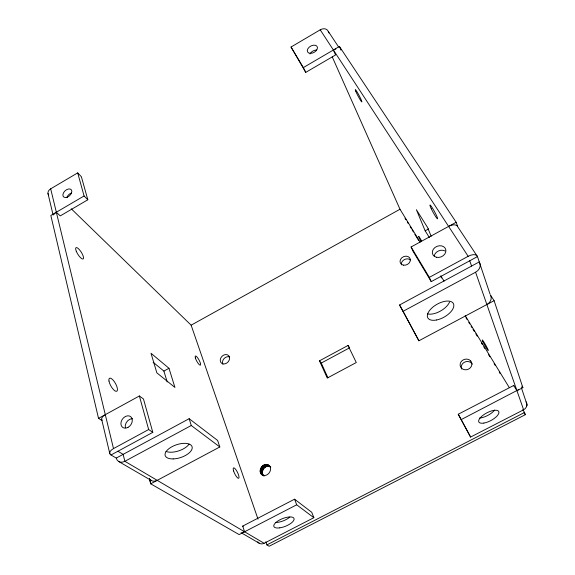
<?xml version="1.0" encoding="UTF-8"?>
<svg xmlns="http://www.w3.org/2000/svg" width="575" height="575" viewBox="0 0 575 575"><rect width="100%" height="100%" fill="white"/><g stroke="black" fill="none" stroke-linecap="round" stroke-linejoin="round"><path stroke-width="0.86" d="M263.544 475.733C259.857 471.478 265.398 464.075 270.48 466.756M263.673 475.82C255.221 472.614 264.011 459.583 269.941 466.325M516.968 390.763L513.705 385.473L458.246 414.244L461.207 419.599L518.377 389.757M101.775 420.382L98.526 418.37L50.823 215.46L84.079 195.982L77.697 172.881L50.679 188.823A6.598 4.83 -7.6 0 0 48.724 195.191M490.252 294.745L494.105 300.675L418.895 340.788L399.56 304.987L479.262 261.912A8.776 7.216 -18.3 0 1 475.59 272.219L523.609 409.788L470.587 437.065L458.246 414.244M98.526 418.37L139.373 395.974L143.477 398.985L152.806 432.357L110.997 454.99L116.265 458.074A8.402 6.404 -56.1 0 0 124.861 461.301L264.126 543.282L313.857 517.694L311.751 512.303L294.565 499.186L242.708 526.096L244.583 531.774L239.15 534.592L150.693 483.819L149.486 478.522M333.385 49.996L335.563 54.956L305.742 72.385L303.37 67.57L339.423 46.46L456.169 222.259L457.801 226.895L477.48 256.594L489.972 293.904M305.742 72.385L291.036 47.028L320.21 29.821A6.828 5.304 -40.9 0 1 328.246 31.352L338.603 46.977M77.697 172.881L81.384 176.741L87.824 199.784L60.246 215.905L56.343 212.225M71.278 208.818L191.137 325.177L399.992 209.25L332.249 56.896M431.236 281.628L429.331 277.358L468.151 256.313A8.848 4.629 -31.9 0 1 477.48 256.594L431.236 281.628L413.087 251.376L411.089 246.977L456.169 222.259M153.137 362.257L163.889 371.091L168.985 368.295L174.937 387.442L156.86 372.866L151.009 353.258L168.985 368.295M429.432 237.64L425.155 230.805L428.619 228.9M116.265 458.074L189.139 418.701L217.645 440.464L219.808 446.962L150.693 483.819L149.608 478.781M110.997 454.99A8.46 4.104 -16 0 1 113.505 448.586L148.652 429.532L152.806 432.357M219.808 446.962L191.274 425.5L124.861 461.301L123.136 454.365L117.925 451.238M399.56 304.987L403.075 311.312L475.59 272.219M348.004 345.474L356.284 362.53L327.268 378.055L319.477 360.834L348.004 345.474L349.233 347.214M319.477 360.834L321.267 363.055L349.643 347.789M244.583 531.774L296.693 504.793L313.857 517.694M517.708 390.317L522.876 387.658L494.105 300.675M265.822 541.808L266.893 544.906L524.551 412.483L522.776 409.594M524.551 412.483L525.32 414.697L269.172 546.25L266.893 544.906M156.335 480.736L155.458 481.016A7.885 6.203 -57.6 0 1 150.679 480.032M118.716 461.531L151.34 480.499M241.062 532.658L259.282 543.253M242.708 526.096L243.218 526.398M268.317 465.024C274.455 468.927 266.62 479.248 261.338 474.052M261.115 473.649L264.248 475.992M260.504 472.485L262.703 474.174M260.604 472.952L262.811 474.641M260.216 471.155L262.423 472.844M260.202 471.651L262.408 473.34M260.144 470.235L262.344 471.931M260.281 469.739L262.48 471.442M260.691 468.345L262.883 470.055M260.439 468.805L262.638 470.508M261.064 467.446L263.264 469.157M261.409 467.058L263.602 468.776M261.984 466.268L264.169 467.985M262.401 465.973L264.586 467.691M263.587 465.153L265.765 466.871M263.127 465.333L265.312 467.051M264.421 464.708L266.599 466.44M264.895 464.658L267.066 466.382M266.232 464.521L268.403 466.246M265.779 464.442L267.95 466.174M268.647 465.34L270.803 467.065M269.553 466.239L270.631 467.101M267.512 464.751L269.675 466.483M267.109 464.55L269.272 466.282M84.079 195.982L87.824 199.784M320.21 29.821L468.151 256.313M521.913 386.148L522.876 387.658M470.753 361.035L471.486 362.221A5.93 5.29 -17.1 0 1 469.423 368.582A5.93 5.29 -17.1 0 1 462.25 368.783L460.482 366.634A5.93 5.29 -17.1 0 1 463.22 359.907A5.93 5.29 -17.1 0 1 470.753 361.035M399.992 209.25L420.16 242.147M440.795 275.813L444.073 281.175M465.175 315.603L509.256 387.528M405.016 218.227L405.95 219.758M407.359 222.058L408.293 223.589M410.169 226.651L411.111 228.182M412.045 229.713L413.454 232.013M414.863 234.305L418.614 240.429M440.651 276.424L441.586 277.955M465.973 317.774L466.907 319.305M468.783 322.367L469.725 323.897M471.126 326.197L472.068 327.728M473.002 329.259L474.411 331.559M475.82 333.852L477.221 336.152M481.448 343.045L482.382 344.576M483.791 346.869L484.725 348.4M488.477 354.531L489.886 356.823M494.105 363.716L495.046 365.247M499.265 372.14L500.2 373.671M523.997 412.541L525.32 414.697M472.219 364.119L471.802 363.429A5.894 5.268 -16.9 0 0 464.305 362.293A5.894 5.268 -16.9 0 0 461.588 368.992M291.036 47.028L303.37 67.57M411.089 246.977L429.331 277.358M403.075 311.312L418.895 340.788M461.207 419.599L470.587 437.065M321.267 363.055L327.93 377.761M328.246 31.352L328.965 32.998M425.155 230.805L416.386 209.717L427.577 227.477L431.178 236.275M339.423 46.46L340.932 50.104M294.565 499.186L296.693 504.793M222.942 364.313L222.554 363.271A5.139 4.118 -45.8 0 1 224.502 358.168A5.139 4.118 -45.8 0 1 229.648 357.003M469.725 260.791L471.586 266.06M513.705 385.473L513.885 385.976M191.137 325.177L258.01 519.153M521.295 387.478L527.009 404.563A6.26 2.357 -28.6 0 1 526.326 406.525M189.139 418.701L191.274 425.5M163.889 371.091L167.203 381.937M139.373 395.974L148.652 429.532M50.679 188.823L113.505 448.586M47.969 193.43L53.123 215.122M101.646 419.283L109.825 453.711M449.614 225.903A8.575 4.78 -32.6 0 1 457.527 226.327M334.19 49.579A7.008 5.29 -39.4 0 1 335.865 49.026M102.034 420.332A8.208 4.255 -15.3 0 1 104.449 415.164M54.108 214.338A6.763 4.808 -8.9 0 1 55.653 212.678M490.691 295.55A8.215 6.936 -16.3 0 1 487.78 303.981M526.096 401.817A6.404 5.822 -3.8 0 1 523.609 409.788M66.937 197.469A5.211 3.321 -42.5 0 1 71.408 192.999M309.99 53.957A5.462 3.558 -29.2 0 1 316.631 50.054M434.226 255.997A6.922 5.635 -21.6 0 1 445.057 250.959M494.651 410.047A11.205 4.392 -27.9 0 1 479.593 418.032M189.06 444.159A14.073 6.778 -18.3 0 1 165.974 451.404M449.549 302.076A14.569 7.396 -29.6 0 1 427.498 313.914M125.343 427.714A6.656 5.067 -53.7 0 1 132.458 418.679M264.126 543.282A6.188 5.348 -65.7 0 1 257.737 541.801M289.843 517.076A10.803 4.147 -21.7 0 1 275.691 522.503M420.835 241.09A5.398 0.367 61.2 0 1 418.629 236.303A5.398 0.367 61.2 0 1 421.619 240.99M243.857 532.098A6.497 5.527 -63.7 0 1 242.355 532.421M401.422 264.867A5.312 4.334 -25.2 0 1 404.297 259.648A5.312 4.334 -25.2 0 1 410.406 259.957M229.482 357.319L229.087 356.284A5.168 4.126 -45.7 0 0 223.402 355.271A5.168 4.126 -45.7 0 0 220.347 361.172L220.735 362.214A5.168 4.126 -45.7 0 0 226.435 363.249A5.168 4.126 -45.7 0 0 229.482 357.319M403.456 265.161A5.34 4.341 -25.3 0 0 410.284 259.181A5.34 4.341 -25.3 0 0 401.846 257.751A5.34 4.341 -25.3 0 0 403.456 265.161M67.11 197.218A5.247 3.321 -42.4 0 0 71.358 189.829A5.247 3.321 -42.4 0 0 63.617 192.618A5.247 3.321 -42.4 0 0 67.11 197.218M310.371 53.36A5.498 3.565 -29.3 0 0 317.429 47.337A5.498 3.565 -29.3 0 0 309.3 47.071A5.498 3.565 -29.3 0 0 310.371 53.36M436.461 257.255A6.979 5.657 -21.8 0 0 445.869 250.024A6.979 5.657 -21.8 0 0 435.002 247.466A6.979 5.657 -21.8 0 0 436.461 257.255M127.952 427.412A6.713 5.082 -53.6 0 0 130.741 416.702A6.713 5.082 -53.6 0 0 121.131 421.842A6.713 5.082 -53.6 0 0 127.952 427.412M436.59 319.988A14.655 7.338 -29.5 0 0 453.538 303.866A14.655 7.338 -29.5 0 0 431.638 308.207A14.655 7.338 -29.5 0 0 436.59 319.988M483.884 423.078A11.256 4.348 -27.8 0 0 498.942 412.275A11.256 4.348 -27.8 0 0 483.532 414.884A11.256 4.348 -27.8 0 0 483.884 423.078M279.773 527.857A10.853 4.104 -21.8 0 0 294.069 518.628A10.853 4.104 -21.8 0 0 277.948 520.943A10.853 4.104 -21.8 0 0 279.773 527.857M173.168 458.915A14.152 6.72 -18.4 0 0 192.151 446.976A14.152 6.72 -18.4 0 0 170.581 447.515A14.152 6.72 -18.4 0 0 173.168 458.915M355.925 91.648A7.008 0.589 62.1 0 0 361.625 101.825A7.008 0.589 62.1 0 0 358.168 93.782A7.008 0.589 62.1 0 0 355.925 91.648M431.279 208.754A7.863 0.776 61.3 0 0 437.553 218.823A7.863 0.776 61.3 0 0 432.515 208.193A7.863 0.776 61.3 0 0 431.279 208.754M482.928 341.751A6.059 0.446 60.5 0 0 488.074 350.412A6.059 0.446 60.5 0 0 484.804 343.534A6.059 0.446 60.5 0 0 482.928 341.751M195.371 357.923A5.204 1.279 61.3 0 0 200.078 365.183A5.204 1.279 61.3 0 0 198.26 358.699A5.204 1.279 61.3 0 0 195.371 357.923M233.587 470.947A5.815 1.545 63.7 0 0 238.661 478.299A5.815 1.545 63.7 0 0 236.095 469.976A5.815 1.545 63.7 0 0 233.587 470.947M108.977 381.045A7.461 2.631 60.8 0 0 116.107 391.352A7.461 2.631 60.8 0 0 114.447 381.807A7.461 2.631 60.8 0 0 108.977 381.045M76.274 251.246A6.692 2.005 57.7 0 0 83.109 258.987A6.692 2.005 57.7 0 0 79.393 249.679A6.692 2.005 57.7 0 0 76.274 251.246"/></g></svg>
